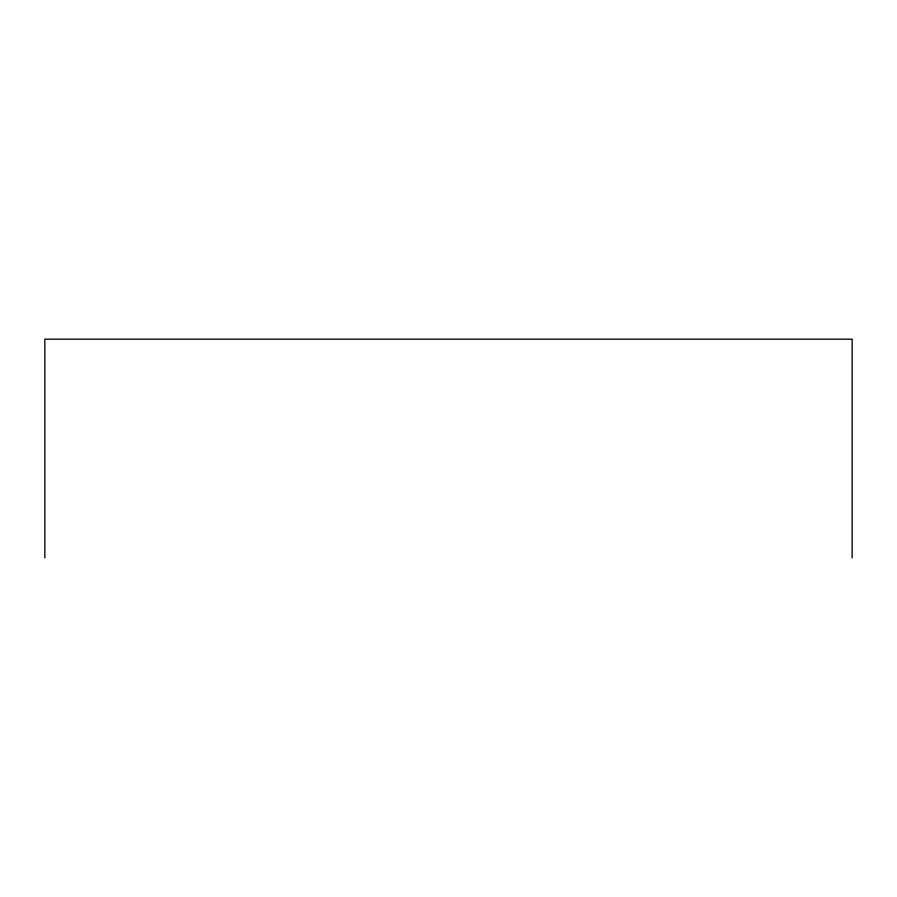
<?xml version="1.0" encoding="UTF-8"?>
<svg xmlns="http://www.w3.org/2000/svg" width="897" height="897" viewBox="0 0 897 897"><rect width="100%" height="100%" fill="white"/><g stroke="black" fill="none" stroke-linecap="round" stroke-linejoin="round"><path stroke-width="1.35" d="M852.15 557.822L852.15 339.178L44.85 339.178L44.85 557.822"/></g></svg>
